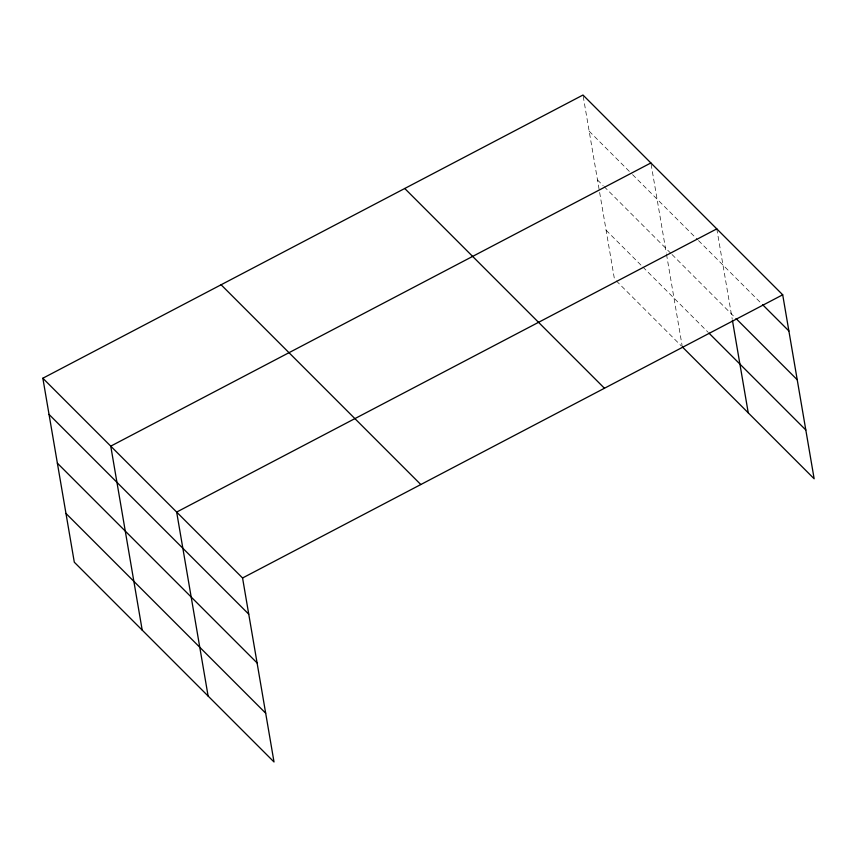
<?xml version="1.0" encoding="UTF-8"?>
<svg xmlns="http://www.w3.org/2000/svg" width="857" height="857" viewBox="0 0 857 857"><rect width="100%" height="100%" fill="white"/><g stroke="black" fill="none" stroke-linecap="round" stroke-linejoin="round"><path stroke-width="0.64" stroke-dasharray="4.29 3.21" d="M589.177 131.207L631.609 173.66M632.552 174.603L697.555 239.628M698.498 240.571L761.584 303.667M597.511 179.981L603.167 185.637M604.11 186.59L671.063 253.554M672.006 254.497L735.081 317.593M606.103 230.233L641.936 266.077M642.879 267.02L707.893 332.055M616.322 280.892L681.39 345.982M716.795 228.873L732.199 318.975M651.116 164.244L666.296 253.061M666.51 254.347L682.108 345.607M583.21 96.327L614.437 279.007"/><path stroke-width="1.29" d="M42.85 378.226L242.563 577.993L274.015 761.969L74.302 562.203L42.85 378.226L582.985 95.031L782.698 294.797L814.15 478.774L682.343 346.924M650.892 162.948L110.757 446.143L142.198 630.12M716.795 228.873L176.66 512.068L208.112 696.045M242.563 577.993L782.698 294.797M762.526 304.61L788.89 330.973M736.024 318.536L797.224 379.747M708.835 332.998L805.816 430M404.74 188.486L604.453 388.253M221.095 284.77L420.808 484.537M49.031 414.402L248.744 614.169M57.376 463.176L257.089 662.943M65.957 513.429L265.681 713.195M732.414 320.272L748.247 412.849"/></g></svg>
